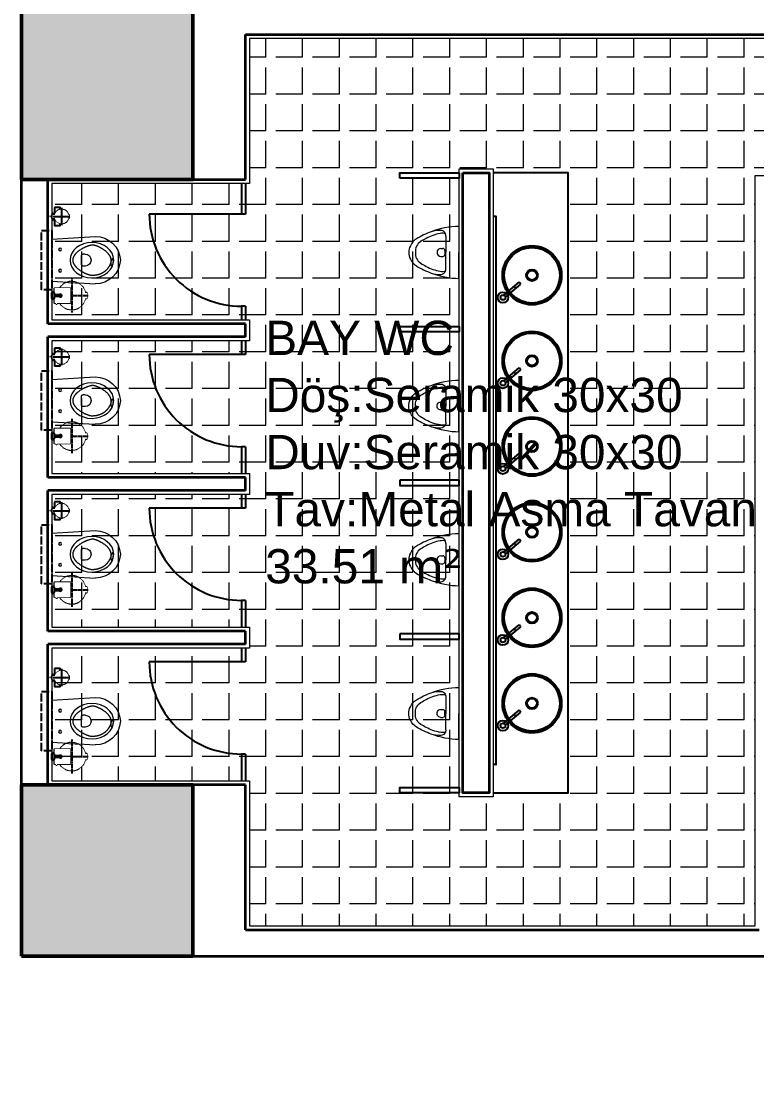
# Model space of a CAD drawing. Header units: millimetres. Extents: x 1443065 to 1517367, y 3763150 to 3779068.
# Drawn here: x 1450282 to 1450841, y 3765741 to 3766557 of the extents above; entities that cross this region are included whole.
import ezdxf

# ---------------------------------------------------------------- set-up
doc = ezdxf.new("R2010")
doc.units = ezdxf.units.MM
doc.set_wipeout_variables(frame=1)
for name, pattern in [('ACAD_ISO02W100', [15, 12, -3]), ('HIDDEN', [9.525, 6.35, -3.175]), ('HIDDEN2', [0.1875, 0.125, -0.0625])]:
    doc.linetypes.add(name, pattern=pattern)
for name, color, linetype in [('1 ahsap dograma', 42, 'Continuous'), ('1 tefriş 2', 8, 'Continuous'), ('1 vitrifiye', 141, 'Continuous'), ('1-Tefriş', 51, 'Continuous'), ('HATCH 1', 253, 'Continuous'), ('HIDDEN', 124, 'HIDDEN'), ('m-DOG_ic', 4, 'Continuous'), ('m-TAR_duvar', 8, 'Continuous'), ('m-TFR_vitrifiye', 1, 'Continuous'), ('SANITARY', 152, 'Continuous'), ('SANITARY 1', 124, 'Continuous')]:
    doc.layers.add(name, color=color, linetype=linetype)
for name, color, linetype, lineweight in [('D-tefris', 252, 'Continuous', 0), ('DUVAR', 2, 'Continuous', 35), ('MAHAL', 52, 'Continuous', 13), ('SIVA', 3, 'Continuous', 9), ('tarama', 254, 'Continuous', 5), ('TASIYICI', 170, 'Continuous', 50), ('TEFRIS', 165, 'Continuous', 15)]:
    doc.layers.add(name, color=color, linetype=linetype, lineweight=lineweight)
doc.styles.get("Standard").update_dxf_attribs({"font": 'arial.ttf'})
pattern_1 = [(45, (-13755.822, -59043.389), (-8.98025612, 8.98025612), []), (45, (-13746.842, -59043.389), (-8.98025612, 8.98025612), [6.35, -3.175])]

# ---------------------------------------------------------------- blocks, each defined once
blk = doc.blocks.new('A$C00621B5F')
at = {"layer": 'HATCH 1'}
for points in [[(57, -100), (-57, -100)], [(57, -100.7), (-57, -100.7)], [(57, -102), (-57, -102)], [(57, -104.1), (-57, -104.1)], [(57, -106.7), (-57, -106.7)], [(57, -109.9), (-57, -109.9)], [(57, -114.6), (-57, -114.6)], [(57, -122), (-57, -122)]]:
    blk.add_lwpolyline(points, dxfattribs=at)
at = {"layer": 'SANITARY'}
blk.add_lwpolyline([(-20, -20), (-20, 0), (20, 0), (20, -20), (57, -20), (57, -140), (-57, -140), (-57, -40), (-59, -40, -1), (-59, -32), (-57, -32), (-57, -20)], format="xyb", close=True, dxfattribs=at)
at = {"layer": 'SANITARY 1'}
for points in [[(-20, -20), (-20, -20), (-20, 0), (20, 0), (20, -20), (0, -20)], [(-59, -32), (-57, -32)], [(-59, -40), (-57, -40)], [(-57, -32), (-19.2, -32)], [(-18.6, -40), (-57, -40)], [(-2.3, -52.7), (0, -20), (0, -10), (-20, -10), (-20, -20), (-17.7, -52.7)], [(-0.8, -32), (54, -32), (54, -40), (-1.4, -40)]]:
    blk.add_lwpolyline(points, dxfattribs=at)
blk.add_circle((-10, -62.5), 12.5, dxfattribs=at)
blk.add_arc((-59, -36), 4, 90, 270, dxfattribs=at)
blk.add_wipeout([(-57, -20), (-20, -20), (-20, -10), (-20, 0), (20, 0), (20, -20), (57, -20), (57, -140), (-57, -140), (-57, -40), (-59, -40), (-59.7, -39.9), (-60.4, -39.8), (-61, -39.5), (-61.5, -39.1), (-61.8, -38.8), (-62.2, -38.3), (-62.5, -38), (-62.8, -37.3), (-62.9, -36.7), (-63, -36), (-62.9, -35.2), (-62.7, -34.6), (-62.5, -34), (-62.1, -33.5), (-61.7, -33), (-61.2, -32.7), (-60.7, -32.4), (-60.1, -32.1), (-59.7, -32.1), (-59, -32), (-57, -32)]).dxf.layer = 'SANITARY 1'
blk = doc.blocks.new('A$C34477918')
at = {"layer": 'SANITARY'}
blk.add_lwpolyline([(-48, 25), (0, 25), (0, -25), (-48, -25, -0.804346), (-253.1, -20), (-265, -20), (-265, 20), (-253, 20, -0.804515), (-48, 25)], format="xyb", close=True, dxfattribs=at)
at = {"layer": 'SANITARY 1'}
blk.add_lwpolyline([(-265, 20), (-253, 20, 0.087238), (-253.1, -20), (-265, -20)], format="xyb", close=True, dxfattribs=at)
blk.add_lwpolyline([(-48, 25, 0.784465), (-48.1, 25), (0, 25), (0, -25), (-48.1, -25)], format="xyb", dxfattribs=at)
blk.add_arc((-150, 0), 105, 346.22585, 13.77415, dxfattribs=at)
at = {"color": 124}
for points in [[(-253, 20), (-253.7, 15.7), (-254.2, 11.6), (-254.7, 7.6), (-254.7, 4.1), (-255, 0), (-255, -3), (-254.8, -6.5), (-254.4, -9.6), (-253.8, -14.3), (-253.5, -17.3), (-253.1, -20), (-265, -20), (-265, 20)], [(-48, 25), (-47, 19.3), (-45.8, 12.9), (-45.4, 6.5), (-45, 0), (-45.4, -6.5), (-45.7, -12), (-46.5, -17.5), (-48, -25), (0, -25), (0, 25)]]:
    blk.add_wipeout(points, dxfattribs=at).dxf.layer = 'SANITARY'
at = {"color": 21}
blk.add_wipeout([(-45, 0), (-45.8, 12.9), (-48.2, 25.6), (-52.1, 37.9), (-57.5, 49.7), (-64.3, 60.7), (-72.4, 70.7), (-81.7, 79.7), (-92, 87.5), (-103.2, 94), (-115.1, 99), (-127.5, 102.6), (-140.3, 104.6), (-153.2, 105), (-166.1, 103.8), (-178.7, 101), (-190.9, 96.7), (-202.5, 90.9), (-213.3, 83.8), (-223.1, 75.4), (-231.8, 65.8), (-239.3, 55.3), (-245.4, 43.9), (-250.1, 31.8), (-253.2, 19.3), (-254.8, 6.5), (-254.8, -6.5), (-253.2, -19.3), (-250.1, -31.8), (-245.4, -43.9), (-239.3, -55.3), (-231.8, -65.8), (-223.1, -75.4), (-213.3, -83.8), (-202.5, -90.9), (-190.9, -96.7), (-178.7, -101), (-166.1, -103.8), (-153.2, -105), (-140.3, -104.6), (-127.5, -102.6), (-115.1, -99), (-103.2, -94), (-92, -87.5), (-81.7, -79.7), (-72.4, -70.7), (-64.3, -60.7), (-57.5, -49.7), (-52.1, -37.9), (-48.2, -25.6), (-45.8, -12.9)], dxfattribs=at).dxf.layer = 'SANITARY'
at = {"layer": 'HIDDEN'}
for points in [[(-150, 130), (-150, -130)], [(-24, 0), (-276, 0)]]:
    blk.add_lwpolyline(points, dxfattribs=at)
blk = doc.blocks.new('A$C168D751E')
blk.add_wipeout([(0, 0), (17, 0), (17.6, -0.1), (18.2, -0.2), (18.6, -0.5), (19, -0.8), (19.4, -1.2), (19.6, -1.5), (19.8, -2), (19.9, -2.4), (20, -3), (20, -3.6), (20, -15), (56.3, -15), (57.2, -13.7), (58.8, -12.1), (60.2, -11.2), (62, -10.5), (63.3, -10.1), (65, -10), (66.2, -10.1), (68.2, -10.5), (69.7, -11.2), (71, -12), (72.1, -13), (73.1, -14.1), (73.8, -15.2), (74.3, -16.2), (74.7, -17.4), (75, -19), (75, -20.9), (74.7, -22.6), (74, -24.5), (72.9, -26.1), (71.8, -27.3), (70.6, -28.3), (69.4, -29), (68, -29.6), (66.6, -29.9), (65, -30), (63.5, -29.9), (62.2, -29.6), (60.9, -29.1), (59.6, -28.4), (58.8, -27.8), (57.9, -27.1), (57.3, -26.4), (56.8, -25.7), (56.3, -25), (20, -25), (20, -37), (19.7, -38.3), (19.1, -39.1), (18.3, -39.7), (17.7, -39.9), (17, -40), (0, -40)]).dxf.layer = 'SANITARY 1'
at = {"layer": 'SANITARY'}
blk.add_lwpolyline([(0, 0), (0, -40), (17, -40, 0.391502), (20, -37), (20, -25), (56.3, -25, 3.732498), (56.3, -15), (20, -15), (20, -3.6, 0.457252), (17, 0)], format="xyb", close=True, dxfattribs=at)
at = {"layer": 'SANITARY 1'}
blk.add_lwpolyline([(17, 0), (0, 0), (0, -40), (17, -40, 0.414214), (20, -37), (20, -3, 0.414214)], format="xyb", close=True, dxfattribs=at)
for points in [[(20, -15), (56.3, -15)], [(20, -25), (56.3, -25)]]:
    blk.add_lwpolyline(points, dxfattribs=at)
blk.add_circle((65, -20), 5, dxfattribs=at)
blk.add_arc((65, -20), 10, 209.99657, 150.00343, dxfattribs=at)
blk = doc.blocks.new('wc k')
at = {"layer": '1-Tefriş', "linetype": 'HIDDEN2', "ltscale": 0.5}
blk.add_line((431501.05, 73803.41, 1380.72), (431492.05, 73803.41, 1380.72), dxfattribs=at)
at = {"layer": '1-Tefriş'}
for points, elevation in [([(431496.05, 73810.21), (431496.05, 73804.61)], 1380.72), ([(431496.05, 73802.21), (431496.05, 73796.61), (431500.25, 73796.61), (431500.25, 73810.21), (431496.05, 73810.21)], 1380.72), ([(431494.05, 73800.91), (431495.05, 73800.91), (431495.05, 73805.71), (431494.05, 73805.71)], 0), ([(431495.05, 73802.21), (431497.05, 73802.21), (431497.05, 73804.61), (431495.05, 73804.61)], 0)]:
    blk.add_lwpolyline(points, dxfattribs=dict(at, elevation=elevation))
blk = doc.blocks.new('klozet2')
at = {"layer": '1 vitrifiye', "color": 4, "linetype": 'Continuous', "lineweight": 0}
for p, q in [((0, 16), (-33, 18)), ((0, 0), (0, 16)), ((-25.28, 4.5), (-23.56, 4.5)), ((-22.56, -3.5), (-22.56, 3.5)), ((-25.28, -4.5), (-23.56, -4.5))]:
    blk.add_line(p, q, dxfattribs=at)
for centre in [(-6.2, 8), (-6.2, -8)]:
    blk.add_circle(centre, 1.07, dxfattribs=at)
for centre, radius, start, end in [((-33.14, -0.88), 18.88, 89.56564, 177.33804), ((-25.28, 0), 4.5, 90, 180), ((-25.28, 0), 4.5, 180, 270), ((-23.56, 3.5), 1, 0, 90), ((-33.14, 0.88), 18.88, 182.66196, 270.43436), ((-23.56, -3.5), 1, 270, 0)]:
    blk.add_arc(centre, radius, start, end, dxfattribs=at)
at = {"layer": '1-Tefriş', "xscale": -1}
blk.add_blockref('wc k', (431493.99, -73770.29, -1380.72), dxfattribs=at)
at = {"layer": 'SANITARY', "color": 65, "xscale": 0.1, "yscale": 0.1, "zscale": 0.1, "rotation": 359.9999658251877}
blk.add_blockref('A$C34477918', (-0.06, -26.93), dxfattribs=at)
at = {"layer": '1 vitrifiye', "color": 4, "linetype": 'Continuous', "lineweight": 0}
blk.add_line((0, 0), (0, -16), dxfattribs=at)
blk.add_ellipse((-30.43, 0), major_axis=(-16.57, 0.06), ratio=0.812391, dxfattribs=at)
at = {"layer": 'TEFRIS', "color": 4, "linetype": 'Continuous'}
blk.add_lwpolyline([(-45, 0), (-45, 0.14), (-44.99, 0.29), (-44.98, 0.43), (-44.97, 0.57), (-44.95, 0.71), (-44.93, 0.86), (-44.91, 1), (-44.88, 1.14), (-44.85, 1.28), (-44.81, 1.42), (-44.78, 1.56), (-44.73, 1.7), (-44.69, 1.83), (-44.64, 1.97), (-44.59, 2.11), (-44.54, 2.25), (-44.48, 2.38), (-44.42, 2.52), (-44.36, 2.65), (-44.29, 2.79), (-44.22, 2.92), (-44.15, 3.06), (-44.07, 3.19), (-44, 3.32), (-43.92, 3.45), (-43.83, 3.59), (-43.75, 3.72), (-43.66, 3.85), (-43.57, 3.98), (-43.48, 4.1), (-43.38, 4.23), (-43.29, 4.36), (-43.19, 4.48), (-43.09, 4.61), (-42.98, 4.74), (-42.88, 4.86), (-42.77, 4.98), (-42.66, 5.11), (-42.43, 5.35), (-42.2, 5.59), (-41.96, 5.82), (-41.71, 6.06), (-41.46, 6.29), (-41.2, 6.51), (-40.94, 6.73), (-40.67, 6.95), (-40.4, 7.16), (-40.12, 7.37), (-39.84, 7.58), (-39.56, 7.78), (-39.27, 7.98), (-38.99, 8.17), (-38.69, 8.36), (-38.4, 8.54), (-38.11, 8.72), (-37.81, 8.9), (-37.52, 9.07), (-37.23, 9.23), (-36.93, 9.39), (-36.64, 9.54), (-36.35, 9.69), (-36.06, 9.84), (-35.77, 9.98), (-35.48, 10.11), (-35.2, 10.24), (-34.92, 10.36), (-34.65, 10.47), (-34.38, 10.58), (-34.11, 10.69), (-33.85, 10.78), (-33.59, 10.87), (-33.34, 10.96), (-33.1, 11.04), (-32.86, 11.11), (-32.63, 11.17), (-32.41, 11.23), (-32.2, 11.29), (-31.99, 11.33), (-31.79, 11.37), (-31.61, 11.4), (-31.43, 11.42), (-31.26, 11.44), (-31.1, 11.45), (-30.94, 11.45), (-30.77, 11.45), (-30.59, 11.43), (-30.39, 11.41), (-30.19, 11.38), (-29.97, 11.35), (-29.75, 11.31), (-29.51, 11.26), (-29.27, 11.2), (-29.01, 11.14), (-28.75, 11.07), (-28.48, 11), (-28.21, 10.91), (-27.93, 10.82), (-27.64, 10.73), (-27.34, 10.63), (-27.05, 10.52), (-26.74, 10.41), (-26.43, 10.29), (-26.12, 10.16), (-25.81, 10.03), (-25.49, 9.89), (-25.17, 9.75), (-24.85, 9.6), (-24.52, 9.44), (-24.2, 9.28), (-23.87, 9.12), (-23.55, 8.95), (-23.22, 8.77), (-22.9, 8.59), (-22.58, 8.41), (-22.26, 8.21), (-21.94, 8.02), (-21.63, 7.82), (-21.31, 7.61), (-21.01, 7.4), (-20.7, 7.19), (-20.4, 6.97), (-20.11, 6.75), (-19.82, 6.52), (-19.54, 6.29), (-19.27, 6.05), (-19, 5.81), (-18.87, 5.69), (-18.74, 5.57), (-18.61, 5.45), (-18.49, 5.32), (-18.36, 5.2), (-18.24, 5.07), (-18.12, 4.94), (-18.01, 4.81), (-17.89, 4.69), (-17.78, 4.56), (-17.67, 4.43), (-17.57, 4.29), (-17.46, 4.16), (-17.36, 4.03), (-17.26, 3.89), (-17.17, 3.76), (-17.08, 3.62), (-16.99, 3.49), (-16.9, 3.35), (-16.82, 3.21), (-16.74, 3.07), (-16.66, 2.93), (-16.58, 2.79), (-16.51, 2.65), (-16.45, 2.51), (-16.38, 2.37), (-16.32, 2.23), (-16.26, 2.08), (-16.21, 1.94), (-16.16, 1.79), (-16.11, 1.65), (-16.07, 1.5), (-16.03, 1.35), (-15.99, 1.2), (-15.96, 1.06), (-15.94, 0.91), (-15.91, 0.76), (-15.89, 0.61), (-15.88, 0.46), (-15.87, 0.3), (-15.86, 0.15), (-15.86, 0), (-15.86, -0.15), (-15.87, -0.3), (-15.88, -0.44), (-15.89, -0.59), (-15.91, -0.73), (-15.93, -0.88), (-15.96, -1.02), (-15.99, -1.17), (-16.02, -1.31), (-16.06, -1.46), (-16.1, -1.6), (-16.14, -1.74), (-16.19, -1.88), (-16.24, -2.02), (-16.29, -2.17), (-16.35, -2.31), (-16.41, -2.44), (-16.47, -2.58), (-16.54, -2.72), (-16.61, -2.86), (-16.68, -3), (-16.76, -3.13), (-16.83, -3.27), (-16.92, -3.4), (-17, -3.54), (-17.09, -3.67), (-17.18, -3.8), (-17.27, -3.93), (-17.36, -4.07), (-17.46, -4.2), (-17.56, -4.33), (-17.66, -4.45), (-17.77, -4.58), (-17.88, -4.71), (-17.98, -4.84), (-18.1, -4.96), (-18.21, -5.09), (-18.32, -5.21), (-18.44, -5.33), (-18.56, -5.46), (-18.81, -5.7), (-19.06, -5.94), (-19.32, -6.17), (-19.58, -6.4), (-19.86, -6.63), (-20.13, -6.85), (-20.41, -7.07), (-20.7, -7.28), (-20.99, -7.49), (-21.29, -7.7), (-21.58, -7.9), (-21.88, -8.1), (-22.19, -8.29), (-22.49, -8.48), (-22.8, -8.66), (-23.11, -8.84), (-23.42, -9.01), (-23.73, -9.18), (-24.03, -9.34), (-24.34, -9.5), (-24.65, -9.65), (-24.96, -9.8), (-25.26, -9.94), (-25.56, -10.07), (-25.86, -10.2), (-26.16, -10.33), (-26.45, -10.45), (-26.74, -10.56), (-27.02, -10.66), (-27.3, -10.76), (-27.57, -10.86), (-27.84, -10.94), (-28.1, -11.03), (-28.35, -11.1), (-28.6, -11.17), (-28.84, -11.23), (-29.07, -11.28), (-29.29, -11.33), (-29.51, -11.37), (-29.71, -11.4), (-29.91, -11.43), (-30.09, -11.45), (-30.27, -11.46), (-30.43, -11.46), (-30.65, -11.46), (-30.88, -11.46), (-31.12, -11.45), (-31.36, -11.44), (-31.59, -11.43), (-31.83, -11.41), (-32.06, -11.39), (-32.29, -11.37), (-32.51, -11.35), (-32.73, -11.33), (-32.96, -11.3), (-33.17, -11.27), (-33.39, -11.24), (-33.6, -11.2), (-33.81, -11.17), (-34.02, -11.13), (-34.23, -11.09), (-34.43, -11.04), (-34.63, -11), (-34.83, -10.95), (-35.02, -10.9), (-35.22, -10.85), (-35.41, -10.8), (-35.59, -10.75), (-35.78, -10.69), (-35.96, -10.63), (-36.15, -10.57), (-36.32, -10.51), (-36.5, -10.45), (-36.67, -10.38), (-36.85, -10.32), (-37.02, -10.25), (-37.18, -10.18), (-37.35, -10.11), (-37.51, -10.04), (-37.67, -9.96), (-37.83, -9.89), (-37.99, -9.81), (-38.14, -9.74), (-38.29, -9.66), (-38.44, -9.58), (-38.59, -9.5), (-38.88, -9.33), (-39.16, -9.16), (-39.43, -8.99), (-39.69, -8.82), (-39.94, -8.64), (-40.19, -8.46), (-40.43, -8.27), (-40.66, -8.09), (-40.88, -7.9), (-41.1, -7.71), (-41.31, -7.52), (-41.51, -7.33), (-41.7, -7.14), (-41.88, -6.95), (-42.06, -6.76), (-42.23, -6.57), (-42.4, -6.38), (-42.55, -6.19), (-42.7, -6), (-42.85, -5.82), (-42.98, -5.64), (-43.12, -5.46), (-43.24, -5.28), (-43.36, -5.1), (-43.47, -4.93), (-43.58, -4.77), (-43.68, -4.6), (-43.77, -4.45), (-43.86, -4.29), (-43.94, -4.14), (-44.02, -4), (-44.09, -3.86), (-44.22, -3.61), (-44.32, -3.38), (-44.41, -3.18), (-44.48, -3.01), (-44.53, -2.87), (-44.56, -2.78), (-44.76, -2.17), (-44.95, -1.61), (-45.12, -1.11), (-45.29, -0.65), (-45.44, -0.25), (-45.58, 0.1), (-45.65, 0.26), (-45.71, 0.41), (-45.78, 0.54), (-45.84, 0.67), (-45.89, 0.78), (-45.95, 0.89), (-46, 0.98), (-46.05, 1.06), (-46.1, 1.14), (-46.14, 1.2), (-46.19, 1.26), (-46.23, 1.3), (-46.26, 1.34), (-46.3, 1.37), (-46.33, 1.39), (-46.37, 1.4), (-46.4, 1.41), (-46.42, 1.4), (-46.45, 1.39), (-46.47, 1.37), (-46.5, 1.35), (-46.52, 1.32), (-46.54, 1.28), (-46.55, 1.23), (-46.57, 1.18), (-46.58, 1.12), (-46.59, 1.06), (-46.6, 0.99), (-46.61, 0.92), (-46.62, 0.84), (-46.62, 0.66), (-46.63, 0.47), (-46.62, 0.27), (-46.61, 0.05), (-46.6, -0.18), (-46.58, -0.42), (-46.56, -0.67), (-46.53, -0.93), (-46.5, -1.19), (-46.46, -1.46), (-46.42, -1.72), (-46.38, -1.99), (-46.33, -2.25), (-46.28, -2.51), (-46.23, -2.76), (-46.18, -3), (-46.13, -3.24), (-46.07, -3.46), (-46.01, -3.67), (-45.96, -3.86), (-45.9, -4.04), (-45.84, -4.2), (-45.81, -4.27), (-45.78, -4.34), (-45.75, -4.4), (-45.72, -4.45), (-45.69, -4.5), (-45.66, -4.55), (-45.63, -4.58), (-45.6, -4.61), (-45.57, -4.63), (-45.55, -4.65), (-45.52, -4.66), (-45.49, -4.66), (-45.46, -4.65), (-45.44, -4.63), (-45.41, -4.61), (-45.38, -4.58), (-45.36, -4.54), (-45.33, -4.49), (-45.31, -4.43), (-45.29, -4.36), (-45.26, -4.28), (-45.24, -4.19), (-45.22, -4.09), (-45.2, -3.98), (-45.18, -3.87), (-45.16, -3.74), (-45.14, -3.59), (-45.13, -3.44), (-45.11, -3.28), (-45.09, -3.1), (-45.07, -2.71), (-45.04, -2.28), (-45.02, -1.79), (-45.01, -1.25), (-45, -0.65), (-45, 0)], close=True, dxfattribs=at)
at = {"layer": 'SANITARY', "color": 65}
for name, p, xscale, yscale, zscale, rotation in [('A$C34477918', (0.14, 33.12, -1380.72), 0.05, 0.05, 0.05, 359.9999658251877), ('A$C00621B5F', (0, -26.93), -0.1, 0.1, 0.1, 269.9999658251876)]:
    blk.add_blockref(name, p, dxfattribs=dict(at, xscale=xscale, yscale=yscale, zscale=zscale, rotation=rotation))
at = {"layer": '1 vitrifiye', "color": 4, "linetype": 'Continuous', "lineweight": 0}
blk.add_line((0, -16), (-33, -18), dxfattribs=at)
at = {"layer": 'SANITARY', "color": 124, "xscale": -0.1, "yscale": 0.1, "zscale": 0.1}
blk.add_blockref('A$C168D751E', (0, -24.93), dxfattribs=at)
at = {"layer": '1 vitrifiye', "color": 4, "linetype": 'ACAD_ISO02W100', "ltscale": 0.5}
blk.add_lwpolyline([(0, -22.5), (8, -22.5), (8, 22.5), (0, 22.5)], close=True, dxfattribs=at)
blk = doc.blocks.new('A$C00DA5D96')
for p, q in [((0, 380.5), (197.5, 380.5)), ((395, 380.5), (197.5, 380.5)), ((74.2, 280.5), (197.5, 280.5)), ((167.8, 243.5), (167.8, 258.5)), ((182.8, 273.5), (212.8, 273.5)), ((320.8, 280.5), (197.5, 280.5)), ((227.8, 243.5), (227.8, 258.5))]:
    blk.add_line(p, q)
for centre, radius, start, end in [((602, 387.4), 602.1, 180.64849, 201.26239), ((-207, 387.4), 602.1, 338.73761, 359.35151), ((69.8, 241.3), 39.4, 83.55562, 176.58457), ((132.3, 253.4), 79.8, 162.66371, 191.57801), ((182.8, 258.5), 15, 90, 180), ((212.8, 258.5), 15, 0, 90), ((325.2, 241.3), 39.4, 3.41543, 96.44438), ((262.7, 253.4), 79.8, 348.42199, 17.33629), ((213.1, 231.3), 183.1, 176.15009, 199.90164), ((593.4, 365.6), 586.4, 199.58482, 211.65907), ((393.7, 296.4), 344.7, 189.85596, 208.65244), ((197.8, 243.5), 30, 180, 0), ((-198.4, 365.6), 586.4, 328.34093, 340.41518), ((1.3, 296.4), 344.7, 331.34756, 350.14404), ((181.9, 231.3), 183.1, 340.09836, 3.84991), ((669.8, 428.6), 650.6, 207.21219, 211.42144), ((190.1, 140.5), 91.1, 214.02746, 274.63036), ((204.9, 140.5), 91.1, 265.36964, 325.97254), ((-274.8, 428.6), 650.6, 328.57856, 332.78781), ((196.2, 120.6), 119.7, 211.63311, 245.81359), ((197.5, 103.6), 105.1, 241.37893, 298.62107), ((198.8, 120.6), 119.7, 294.18641, 328.36689)]:
    blk.add_arc(centre, radius, start, end)
blk = doc.blocks.new('pisuar')
at = {"layer": 'D-tefris', "xscale": 0.1, "yscale": 0.1, "zscale": 0.1, "rotation": 180}
blk.add_blockref('A$C00DA5D96', (9192.04, -27004.59), dxfattribs=at)

msp = doc.modelspace()

# ---------------------------------------------------------------- hatches: boundary and pattern name
at = {"layer": 'm-TAR_duvar'}
h = msp.add_hatch(dxfattribs=at)
h.set_pattern_fill('ANSI33', color=256, scale=2)
h.set_pattern_definition(pattern_1)
h.paths.add_polyline_path([(1446137.73, 3766436.58), (1446297.73, 3766436.58), (1446297.73, 3766536.58), (1446137.73, 3766536.58)])
h.paths.add_polyline_path([(1448577.73, 3766436.58), (1448737.73, 3766436.58), (1448737.73, 3766536.58), (1448577.73, 3766536.58)])
h.paths.add_polyline_path([(1450282.41, 3766436.58), (1450412.41, 3766436.58), (1450412.41, 3766566.58), (1450282.41, 3766566.58)])
h.paths.add_polyline_path([(1450172.41, 3766436.58), (1450272.41, 3766436.58), (1450272.41, 3766536.58), (1450172.41, 3766536.58)])
h.paths.add_polyline_path([(1451182.41, 3766436.58), (1451282.41, 3766436.58), (1451282.41, 3766536.58), (1451182.41, 3766536.58)])
h.paths.add_polyline_path([(1451902.41, 3766436.58), (1452002.41, 3766436.58), (1452002.41, 3766536.58), (1451902.41, 3766536.58)])
h.paths.add_polyline_path([(1452772.41, 3766436.58), (1452902.41, 3766436.58), (1452902.41, 3766566.58), (1452772.41, 3766566.58)])
h.paths.add_polyline_path([(1453675.3, 3766436.58), (1453775.3, 3766436.58), (1453775.3, 3766536.58), (1453675.3, 3766536.58)])
h = msp.add_hatch(dxfattribs=at)
h.set_pattern_fill('ANSI33', color=256, scale=2)
h.set_pattern_definition(pattern_1)
h.paths.add_polyline_path([(1446137.73, 3765847.08), (1446297.73, 3765847.08), (1446297.73, 3765947.08), (1446137.73, 3765947.08)])
h.paths.add_polyline_path([(1448577.73, 3765847.08), (1448737.73, 3765847.08), (1448737.73, 3765947.08), (1448577.73, 3765947.08)])
h.paths.add_polyline_path([(1449484.07, 3765847.08), (1449584.07, 3765847.08), (1449584.07, 3765947.08), (1449484.07, 3765947.08)])
h.paths.add_polyline_path([(1450282.41, 3765847.08), (1450412.41, 3765847.08), (1450412.41, 3765977.08), (1450282.41, 3765977.08)])
h.paths.add_polyline_path([(1450172.24, 3765847.08), (1450272.24, 3765847.08), (1450272.24, 3765947.08), (1450172.24, 3765947.08)])
h.paths.add_polyline_path([(1451152.41, 3765847.08), (1451282.41, 3765847.08), (1451282.41, 3765977.08), (1451152.41, 3765977.08)])
h.paths.add_polyline_path([(1451872.41, 3765847.08), (1452002.41, 3765847.08), (1452002.41, 3765977.08), (1451872.41, 3765977.08)])
h.paths.add_polyline_path([(1452772.41, 3765847.08), (1452902.41, 3765847.08), (1452902.41, 3765977.08), (1452772.41, 3765977.08)])
h.paths.add_polyline_path([(1453675.3, 3765847.08), (1453775.3, 3765847.08), (1453775.3, 3765947.08), (1453675.3, 3765947.08)])

# ---------------------------------------------------------------- linework, layer by layer
at = {"layer": '1 ahsap dograma'}
for points in [[(1450282.41, 3766431.58), (1450282.41, 3766431.58)], [(1450282.41, 3766429.58), (1450282.41, 3766429.58)]]:
    msp.add_lwpolyline(points, dxfattribs=at)
at = {"layer": '1 tefriş 2'}
for p, q in [((1450282.41, 3766543.58), (1450282.41, 3766543.58)), ((1450637.51, 3765970.94), (1450637.51, 3766441.61))]:
    msp.add_line(p, q, dxfattribs=at)
at = {"layer": '1 vitrifiye', "color": 250, "linetype": 'ByBlock'}
for p, q in [((1450648.52, 3766218.82), (1450660.23, 3766228.65)), ((1450661.52, 3766227.12), (1450660.23, 3766228.65)), ((1450649.8, 3766217.29), (1450661.52, 3766227.12)), ((1450657.69, 3766223.9), (1450656.4, 3766225.44))]:
    msp.add_line(p, q, dxfattribs=at)
for centre, radius in [((1450647.96, 3766347.04), 4), ((1450647.96, 3766347.04), 1.86), ((1450647.96, 3766282.04), 4), ((1450647.96, 3766282.04), 1.86), ((1450647.96, 3766217.04), 4), ((1450647.96, 3766217.04), 1.86)]:
    msp.add_circle(centre, radius, dxfattribs=at)
at = {"layer": 'DUVAR'}
for p, q in [((1450452.41, 3766546.58), (1451012.57, 3766546.58)), ((1450452.41, 3766436.58), (1450452.41, 3766546.58)), ((1450282.41, 3765977.08), (1450282.41, 3766436.58)), ((1450302.41, 3766327.08), (1450302.41, 3766436.58)), ((1450412.41, 3766436.58), (1450452.41, 3766436.58)), ((1450452.41, 3766327.08), (1450302.41, 3766327.08)), ((1450452.41, 3766317.08), (1450452.41, 3766327.08)), ((1450302.41, 3766210.42), (1450302.41, 3766317.08)), ((1450452.41, 3766317.08), (1450302.41, 3766317.08)), ((1450452.41, 3766210.42), (1450302.41, 3766210.42)), ((1450452.41, 3766200.42), (1450452.41, 3766210.42)), ((1450302.41, 3766093.75), (1450302.41, 3766200.42)), ((1450452.41, 3766200.42), (1450302.41, 3766200.42)), ((1450452.41, 3766093.75), (1450302.41, 3766093.75)), ((1450452.41, 3766083.75), (1450452.41, 3766093.75)), ((1450302.41, 3765977.08), (1450302.41, 3766083.75)), ((1450452.41, 3766083.75), (1450302.41, 3766083.75)), ((1450452.41, 3765977.08), (1450412.41, 3765977.08)), ((1450452.41, 3765867.08), (1450452.41, 3765977.08)), ((1450452.41, 3765867.08), (1450842.57, 3765867.08)), ((1450382.24, 3765847.08), (1451182.28, 3765847.08))]:
    msp.add_line(p, q, dxfattribs=at)
msp.add_lwpolyline([(1450617.59, 3766441.61), (1450637.51, 3766441.61), (1450637.51, 3765970.94), (1450617.59, 3765970.94)], close=True, dxfattribs=at)
at = {"layer": 'm-DOG_ic', "ltscale": 5}
for p, q in [((1450449.41, 3766433.58), (1450449.41, 3766410.42)), ((1450452.41, 3766433.58), (1450452.41, 3766410.42)), ((1450449.41, 3766410.42), (1450379.41, 3766410.42)), ((1450452.41, 3766410.42), (1450449.41, 3766410.42)), ((1450452.41, 3766340.42), (1450449.41, 3766340.42)), ((1450449.41, 3766340.42), (1450449.41, 3766330.08)), ((1450452.41, 3766340.42), (1450452.41, 3766330.08)), ((1450449.41, 3766314.08), (1450449.41, 3766303.75)), ((1450452.41, 3766314.08), (1450452.41, 3766303.75)), ((1450449.41, 3766303.75), (1450379.41, 3766303.75)), ((1450452.41, 3766303.75), (1450449.41, 3766303.75)), ((1450452.41, 3766233.75), (1450449.41, 3766233.75)), ((1450449.41, 3766233.75), (1450449.41, 3766213.42)), ((1450452.41, 3766233.75), (1450452.41, 3766213.42)), ((1450449.41, 3766197.42), (1450449.41, 3766187.08)), ((1450452.41, 3766197.42), (1450452.41, 3766187.08)), ((1450449.41, 3766187.08), (1450379.41, 3766187.08)), ((1450452.41, 3766187.08), (1450449.41, 3766187.08)), ((1450449.41, 3766117.08), (1450449.41, 3766096.75)), ((1450452.41, 3766117.08), (1450449.41, 3766117.08)), ((1450452.41, 3766117.08), (1450452.41, 3766096.75)), ((1450449.41, 3766080.75), (1450449.41, 3766070.42)), ((1450452.41, 3766080.75), (1450452.41, 3766070.42)), ((1450449.41, 3766070.42), (1450379.41, 3766070.42)), ((1450452.41, 3766070.42), (1450449.41, 3766070.42)), ((1450449.41, 3766000.42), (1450449.41, 3765980.08)), ((1450452.41, 3766000.42), (1450449.41, 3766000.42)), ((1450452.41, 3766000.42), (1450452.41, 3765980.08))]:
    msp.add_line(p, q, dxfattribs=at)
for centre in [(1450449.41, 3766410.42), (1450449.41, 3766303.75), (1450449.41, 3766187.08), (1450449.41, 3766070.42)]:
    msp.add_arc(centre, 70, 180, 270.00001, dxfattribs=at)
at = {"layer": 'm-TFR_vitrifiye'}
for p, q in [((1450642.51, 3766408.44), (1450640.51, 3766408.44)), ((1450648.52, 3766348.82), (1450660.23, 3766358.65)), ((1450661.52, 3766357.12), (1450660.23, 3766358.65)), ((1450649.8, 3766347.29), (1450661.52, 3766357.12)), ((1450657.69, 3766353.9), (1450656.4, 3766355.44)), ((1450648.52, 3766283.82), (1450660.23, 3766293.65)), ((1450661.52, 3766292.12), (1450660.23, 3766293.65)), ((1450649.8, 3766282.29), (1450661.52, 3766292.12)), ((1450657.69, 3766288.9), (1450656.4, 3766290.44)), ((1450648.52, 3766153.82), (1450660.23, 3766163.65)), ((1450661.52, 3766162.12), (1450660.23, 3766163.65)), ((1450649.8, 3766152.29), (1450661.52, 3766162.12)), ((1450657.69, 3766158.9), (1450656.4, 3766160.44)), ((1450648.52, 3766088.82), (1450660.23, 3766098.65)), ((1450661.52, 3766097.12), (1450660.23, 3766098.65)), ((1450649.8, 3766087.29), (1450661.52, 3766097.12)), ((1450657.69, 3766093.9), (1450656.4, 3766095.44)), ((1450648.52, 3766023.82), (1450660.23, 3766033.65)), ((1450649.8, 3766022.29), (1450661.52, 3766032.12)), ((1450661.52, 3766032.12), (1450660.23, 3766033.65)), ((1450657.69, 3766028.9), (1450656.4, 3766030.44)), ((1450642.51, 3765992.44), (1450640.51, 3765992.44)), ((1450642.51, 3765992.44), (1450640.51, 3765992.44))]:
    msp.add_line(p, q, dxfattribs=at)
for points in [[(1450569.59, 3766437.61), (1450569.59, 3766441.61), (1450614.59, 3766441.61), (1450614.59, 3766437.61)], [(1450642.51, 3765992.44), (1450642.91, 3765992.44), (1450642.91, 3766408.44), (1450642.51, 3766408.44)], [(1450569.59, 3766320.94), (1450569.59, 3766324.94), (1450614.59, 3766324.94), (1450614.59, 3766320.94)], [(1450569.59, 3766208.28), (1450569.59, 3766204.28), (1450614.59, 3766204.28), (1450614.59, 3766208.28)], [(1450569.59, 3766091.61), (1450569.59, 3766087.61), (1450614.59, 3766087.61), (1450614.59, 3766091.61)], [(1450569.59, 3765970.94), (1450569.59, 3765974.94), (1450614.59, 3765974.94), (1450614.59, 3765970.94)]]:
    msp.add_lwpolyline(points, close=True, dxfattribs=at)
msp.add_lwpolyline([(1450640.51, 3765970.94), (1450697.59, 3765970.94), (1450697.59, 3766441.61), (1450640.51, 3766441.61)], dxfattribs=at)
for centre, radius in [((1450670.01, 3766363.91), 22.5), ((1450670.01, 3766363.91), 21.8), ((1450670.01, 3766363.91), 21.1), ((1450670.01, 3766363.91), 4.4), ((1450670.01, 3766363.91), 3.62), ((1450670.01, 3766298.91), 22.5), ((1450670.01, 3766298.91), 21.8), ((1450670.01, 3766298.91), 21.1), ((1450670.01, 3766298.91), 4.4), ((1450670.01, 3766298.91), 3.62), ((1450670.01, 3766233.91), 22.5), ((1450670.01, 3766233.91), 21.8), ((1450670.01, 3766233.91), 21.1), ((1450670.01, 3766233.91), 4.4), ((1450670.01, 3766233.91), 3.62), ((1450670.01, 3766168.91), 22.5), ((1450670.01, 3766168.91), 21.8), ((1450670.01, 3766168.91), 21.1), ((1450670.01, 3766168.91), 4.4), ((1450670.01, 3766168.91), 3.62), ((1450647.96, 3766152.04), 4), ((1450647.96, 3766152.04), 1.86), ((1450670.01, 3766103.91), 22.5), ((1450670.01, 3766103.91), 21.8), ((1450670.01, 3766103.91), 21.1), ((1450670.01, 3766103.91), 4.4), ((1450670.01, 3766103.91), 3.62), ((1450647.96, 3766087.04), 4), ((1450647.96, 3766087.04), 1.86), ((1450670.01, 3766038.91), 22.5), ((1450670.01, 3766038.91), 21.8), ((1450670.01, 3766038.91), 21.1), ((1450670.01, 3766038.91), 4.4), ((1450670.01, 3766038.91), 3.62), ((1450647.96, 3766022.04), 4), ((1450647.96, 3766022.04), 1.86)]:
    msp.add_circle(centre, radius, dxfattribs=at)
at = {"layer": 'SIVA'}
msp.add_lwpolyline([(1450614.59, 3766444.61), (1450640.51, 3766444.61), (1450640.51, 3765967.94), (1450614.59, 3765967.94)], close=True, dxfattribs=at)
at = {"layer": 'TASIYICI'}
for points in [[(1450282.41, 3766436.58), (1450412.41, 3766436.58), (1450412.41, 3766566.58), (1450282.41, 3766566.58)], [(1450282.41, 3765847.08), (1450412.41, 3765847.08), (1450412.41, 3765977.08), (1450282.41, 3765977.08)]]:
    msp.add_lwpolyline(points, close=True, dxfattribs=at)

# ---------------------------------------------------------------- block references
at = {"extrusion": (0, 0, -1), "xscale": -1, "zscale": -1, "rotation": 269.9992601334407}
msp.add_blockref('pisuar', (-1423572.06, 3756975.31), dxfattribs=at)
at = {"layer": 'm-TFR_vitrifiye', "extrusion": (0, 0, -1), "xscale": -1, "zscale": -1, "rotation": 269.9992601334407}
msp.add_blockref('pisuar', (-1423572.06, 3757208.64), dxfattribs=at)
at = {"layer": 'm-TFR_vitrifiye', "extrusion": (0, 0, -1), "zscale": -1, "rotation": 270.0007398665593}
for p in [(-1423572.06, 3775437.25), (-1423572.06, 3775203.91)]:
    msp.add_blockref('pisuar', p, dxfattribs=at)

# ---------------------------------------------------------------- texts
at = {"layer": 'MAHAL', "insert": (1450467.46, 3766129.65), "char_height": 26, "width": 661.2331, "attachment_point": 7}
msp.add_mtext('\\pt220.00004;{\\f@Arial Unicode MS|b0|i0|c162|p34;BAY WC\\P\\ptz;Dö}ş{\\f@Arial Unicode MS|b0|i0|c162|p34;:Seramik 30x30\\PDuv:Seramik 30x30\\PTav:Metal Asma Tavan\\P33.51 \\fVerdana|b0|i0|c162|p34;m²}', dxfattribs=at)

# ---------------------------------------------------------------- next in the draw order: block references
at = {"layer": '1 vitrifiye', "extrusion": (0, 0, -1), "zscale": -1}
for p in [(-1450305.41, 3766375.42), (-1450305.41, 3766268.75), (-1450305.41, 3766152.08), (-1450305.41, 3766025.42)]:
    msp.add_blockref('klozet2', p, dxfattribs=at)

# ---------------------------------------------------------------- next in the draw order: hatches: boundary and pattern name
at = {"layer": 'm-TAR_duvar'}
h = msp.add_hatch(dxfattribs=at)
h.set_pattern_fill('ANSI33', color=256, scale=2)
h.set_pattern_definition([(45, (27620.463, -87954.953), (-8.98025612, 8.98025612), []), (45, (27629.443, -87954.953), (-8.98025612, 8.98025612), [6.35, -3.175])])
h.paths.add_polyline_path([(1454794.44, 3768891.25), (1454777.28, 3769060.22), (1454740.17, 3769224.96), (1454678.91, 3769382.58), (1454596.91, 3769530.2), (1454495.37, 3769665.05), (1454375.86, 3769783.46), (1454239.69, 3769884.92), (1454091.6, 3769966), (1453859.58, 3770075.21), (1453406.13, 3770314.52), (1453184.71, 3770444.62), (1451716.99, 3771328.64), (1451249.47, 3771588.02), (1451035.26, 3771685.46), (1450763.61, 3771809.03), (1450409.17, 3771939.61), (1448897.84, 3772143.01), (1447435.26, 3772002.72), (1445092.32, 3771120.18), (1445146.3, 3764847.08), (1454849.85, 3764847.08)])
h.paths.add_polyline_path([(1445185.96, 3764887.08), (1445132.56, 3771092.6), (1447444.38, 3771963.41), (1448897.07, 3772102.76), (1450399.48, 3771900.56), (1450748.39, 3771772.01), (1451018.7, 3771649.05), (1451231.46, 3771552.27), (1451696.97, 3771294), (1453164.25, 3770410.24), (1453386.65, 3770279.57), (1453841.71, 3770039.41), (1454073.47, 3769930.33), (1454218.03, 3769851.17), (1454349.7, 3769753.07), (1454465.16, 3769638.67), (1454563.29, 3769508.35), (1454642.62, 3769365.55), (1454701.81, 3769213.26), (1454737.73, 3769053.78), (1454754.47, 3768888.95), (1454809.3, 3764887.08)], flags=16)
h.paths.add_polyline_path([(1452002.28, 3765847.08), (1451882.28, 3765847.08), (1451882.28, 3765967.08), (1452002.28, 3765967.08)], flags=0)
h.paths.add_polyline_path([(1452782.41, 3765847.08), (1452782.41, 3765967.08), (1452902.41, 3765967.08), (1452902.41, 3765847.08)], flags=0)
h.paths.add_polyline_path([(1451282.28, 3765847.08), (1451162.28, 3765847.08), (1451162.28, 3765967.08), (1451282.28, 3765967.08)], flags=0)
h.paths.add_polyline_path([(1452002.41, 3766436.58), (1451902.41, 3766436.58), (1451902.41, 3766536.58), (1451902.48, 3766670.96), (1451282.41, 3766670.96), (1451282.41, 3766536.58), (1451282.41, 3766436.58), (1451182.41, 3766436.58), (1451182.41, 3766536.58), (1451227.41, 3766536.58), (1451227.41, 3766715.96), (1451912.48, 3766715.96), (1451912.48, 3766725.96), (1451957.48, 3766725.96), (1451957.48, 3766715.96), (1451957.48, 3766536.58), (1452002.41, 3766536.58)], flags=0)
h.paths.add_polyline_path([(1453715.4, 3765317.08), (1453715.4, 3765377.08), (1453775.4, 3765377.08), (1453775.4, 3765317.08)], flags=0)
h.paths.add_polyline_path([(1452782.41, 3766436.58), (1452782.41, 3766556.58), (1452902.41, 3766556.58), (1452902.41, 3766436.58)], flags=0)
h.paths.add_polyline_path([(1453675.3, 3765847.08), (1453675.3, 3765947.08), (1453775.3, 3765947.08), (1453775.3, 3765847.08)], flags=0)
h.paths.add_polyline_path([(1451957.48, 3766815.96), (1451912.48, 3766815.96), (1451912.48, 3767203.19), (1451227.41, 3767203.19), (1451227.41, 3767446.58), (1451287.41, 3767446.58), (1451287.41, 3767406.58), (1451267.41, 3767406.58), (1451267.41, 3767243.33), (1451917.48, 3767243.33), (1451917.48, 3767406.58), (1451897.48, 3767406.58), (1451897.48, 3767446.58), (1451957.48, 3767446.58), (1451957.48, 3767203.19)], flags=0)
h.paths.add_polyline_path([(1450402.41, 3765847.08), (1450282.41, 3765847.08), (1450282.41, 3765967.08), (1450402.41, 3765967.08)], flags=0)
h.paths.add_polyline_path([(1450272.24, 3765847.08), (1450172.24, 3765847.08), (1450172.24, 3765947.08), (1450272.24, 3765947.08)], flags=0)
h.paths.add_polyline_path([(1454209.8, 3765317.08), (1454209.8, 3765377.08), (1454269.8, 3765377.08), (1454269.8, 3765317.08)], flags=0)
h.paths.add_polyline_path([(1453675.3, 3766436.58), (1453675.3, 3766536.58), (1453775.3, 3766536.58), (1453775.3, 3766436.58)], flags=0)
h.paths.add_polyline_path([(1454209.8, 3765847.08), (1454209.8, 3765907.08), (1454269.8, 3765907.08), (1454269.8, 3765847.08)], flags=0)
h.paths.add_polyline_path([(1450402.41, 3766436.58), (1450282.41, 3766436.58), (1450282.41, 3766556.58), (1450402.41, 3766556.58)], flags=0)
h.paths.add_polyline_path([(1452782.41, 3767196.58), (1452782.41, 3767316.58), (1452902.41, 3767316.58), (1452902.41, 3767196.58)], flags=0)
h.paths.add_polyline_path([(1450272.41, 3766436.58), (1450172.41, 3766436.58), (1450172.41, 3766536.58), (1450272.41, 3766536.58)], flags=0)
h.paths.add_polyline_path([(1449584.07, 3765847.08), (1449484.07, 3765847.08), (1449484.07, 3765947.08), (1449584.07, 3765947.08)], flags=0)
h.paths.add_polyline_path([(1453675.3, 3767196.58), (1453675.3, 3767296.58), (1453775.3, 3767296.58), (1453775.3, 3767196.58)], flags=0)
h.paths.add_polyline_path([(1450402.41, 3767196.58), (1450282.41, 3767196.58), (1450282.41, 3767316.58), (1450402.41, 3767316.58)], flags=0)
h.paths.add_polyline_path([(1450272.41, 3767196.58), (1450172.41, 3767196.58), (1450172.41, 3767296.58), (1450272.41, 3767296.58)], flags=0)
h.paths.add_polyline_path([(1451957.48, 3767847.59), (1451897.48, 3767847.59), (1451897.48, 3767887.59), (1451917.48, 3767887.59), (1451917.48, 3768050.83), (1451267.41, 3768050.83), (1451267.41, 3767887.59), (1451287.41, 3767887.59), (1451287.41, 3767847.59), (1451227.41, 3767847.59), (1451227.41, 3768090.97), (1451912.48, 3768090.97), (1451912.48, 3768477.19), (1451957.48, 3768477.19), (1451957.48, 3768090.97)], flags=0)
h.paths.add_polyline_path([(1449584.07, 3766436.58), (1449484.07, 3766436.58), (1449484.07, 3766536.58), (1449584.07, 3766536.58)], flags=0)
h.paths.add_polyline_path([(1452782.41, 3767976.58), (1452782.41, 3768096.58), (1452902.41, 3768096.58), (1452902.41, 3767976.58)], flags=0)
h.paths.add_polyline_path([(1453675.3, 3767996.58), (1453675.3, 3768096.58), (1453775.3, 3768096.58), (1453775.3, 3767996.58)], flags=0)
h.paths.add_polyline_path([(1448737.73, 3765847.08), (1448577.73, 3765847.08), (1448577.73, 3765947.08), (1448692.73, 3765947.08), (1448692.73, 3766436.58), (1448577.73, 3766436.58), (1448577.73, 3766536.58), (1448737.73, 3766536.58), (1448737.73, 3766436.58), (1448737.73, 3765947.08)], flags=0)
h.paths.add_polyline_path([(1450402.41, 3767976.58), (1450282.41, 3767976.58), (1450282.41, 3768096.58), (1450402.41, 3768096.58)], flags=0)
h.paths.add_polyline_path([(1450272.41, 3767996.58), (1450172.41, 3767996.58), (1450172.41, 3768096.58), (1450272.41, 3768096.58)], flags=0)
h.paths.add_polyline_path([(1451957.48, 3768567.19), (1451912.48, 3768567.19), (1451912.48, 3768577.19), (1451227.41, 3768577.19), (1451227.41, 3768756.58), (1451172.41, 3768756.58), (1451172.41, 3768856.58), (1451282.41, 3768856.58), (1451282.41, 3768756.58), (1451282.41, 3768622.19), (1451902.48, 3768622.19), (1451902.48, 3768756.58), (1451902.41, 3768756.58), (1451902.41, 3768856.58), (1452002.41, 3768856.58), (1452002.41, 3768756.58), (1451957.48, 3768756.58), (1451957.48, 3768577.19)], flags=0)
h.paths.add_polyline_path([(1452002.41, 3768756.58), (1451902.41, 3768756.58), (1451902.41, 3768856.58), (1452002.41, 3768856.58)], flags=0)
h.paths.add_polyline_path([(1452782.41, 3768736.58), (1452782.41, 3768856.58), (1452902.41, 3768856.58), (1452902.41, 3768736.58)], flags=0)
h.paths.add_polyline_path([(1448737.74, 3767196.58), (1448577.74, 3767196.58), (1448577.74, 3767296.58), (1448737.74, 3767296.58)], flags=0)
h.paths.add_polyline_path([(1453675.3, 3768756.58), (1453675.3, 3768856.58), (1453775.3, 3768856.58), (1453775.3, 3768756.58)], flags=0)
h.paths.add_polyline_path([(1450402.41, 3768736.58), (1450282.41, 3768736.58), (1450282.41, 3768856.58), (1450402.41, 3768856.58)], flags=0)
h.paths.add_polyline_path([(1447937.73, 3765847.08), (1447837.73, 3765847.08), (1447837.73, 3765947.08), (1447937.73, 3765947.08)], flags=0)
h.paths.add_polyline_path([(1450272.41, 3768756.58), (1450172.41, 3768756.58), (1450172.41, 3768856.58), (1450272.41, 3768856.58)], flags=0)
h.paths.add_polyline_path([(1453744.51, 3768902.52), (1453693.08, 3768933.43), (1453723.98, 3768984.86), (1453775.41, 3768953.95)], flags=0)
h.paths.add_polyline_path([(1452002.41, 3769327.08), (1451882.41, 3769327.08), (1451882.41, 3769447.08), (1452002.41, 3769447.08)], flags=0)
h.paths.add_polyline_path([(1447937.73, 3766436.58), (1447837.73, 3766436.58), (1447837.73, 3766536.58), (1447937.73, 3766536.58)], flags=0)
h.paths.add_polyline_path([(1451282.41, 3769327.08), (1451162.41, 3769327.08), (1451162.41, 3769447.08), (1451282.41, 3769447.08)], flags=0)
h.paths.add_polyline_path([(1448737.73, 3767996.58), (1448577.73, 3767996.58), (1448577.73, 3768096.58), (1448737.73, 3768096.58)], flags=0)
h.paths.add_polyline_path([(1449584.07, 3768756.58), (1449484.07, 3768756.58), (1449484.07, 3768856.58), (1449584.07, 3768856.58)], flags=0)
h.paths.add_polyline_path([(1450402.41, 3769327.08), (1450282.41, 3769327.08), (1450282.41, 3769447.08), (1450402.41, 3769447.08)], flags=0)
h.paths.add_polyline_path([(1447937.73, 3767196.58), (1447837.73, 3767196.58), (1447837.73, 3767296.58), (1447937.73, 3767296.58)], flags=0)
h.paths.add_polyline_path([(1450272.41, 3769347.08), (1450172.41, 3769347.08), (1450172.41, 3769447.08), (1450272.41, 3769447.08)], flags=0)
h.paths.add_polyline_path([(1448737.73, 3768676.58), (1448637.73, 3768676.58), (1448637.73, 3768856.58), (1448737.73, 3768856.58)], flags=0)
h.paths.add_polyline_path([(1449584.07, 3769347.08), (1449484.07, 3769347.08), (1449484.07, 3769447.08), (1449584.07, 3769447.08)], flags=0)
h.paths.add_polyline_path([(1447037.73, 3765847.08), (1446937.73, 3765847.08), (1446937.73, 3765947.08), (1447037.73, 3765947.08)], flags=0)
h.paths.add_polyline_path([(1447937.73, 3767996.58), (1447837.73, 3767996.58), (1447837.73, 3768096.58), (1447937.73, 3768096.58)], flags=0)
h.paths.add_polyline_path([(1447037.73, 3766436.58), (1446937.73, 3766436.58), (1446937.73, 3766536.58), (1447037.73, 3766536.58)], flags=0)
h.paths.add_polyline_path([(1451282.41, 3770304.32), (1451182.41, 3770304.32), (1451182.41, 3770444.32), (1451212.41, 3770486.32), (1451322.41, 3770421.32)], flags=0)
h.paths.add_polyline_path([(1447037.73, 3767196.58), (1446937.73, 3767196.58), (1446937.73, 3767296.58), (1447037.73, 3767296.58)], flags=0)
h.paths.add_polyline_path([(1448737.73, 3769347.08), (1448637.73, 3769347.08), (1448637.73, 3769447.08), (1448737.73, 3769447.08)], flags=0)
h.paths.add_polyline_path([(1447937.73, 3768756.58), (1447837.73, 3768756.58), (1447837.73, 3768856.58), (1447937.73, 3768856.58)], flags=0)
h.paths.add_polyline_path([(1450382.41, 3770315.63), (1450282.41, 3770315.63), (1450282.41, 3770415.63), (1450382.41, 3770415.63)], flags=0)
h.paths.add_polyline_path([(1450272.41, 3770315.63), (1450172.41, 3770315.63), (1450172.41, 3770415.63), (1450272.41, 3770415.63)], flags=0)
h.paths.add_polyline_path([(1446297.73, 3765847.08), (1446137.73, 3765847.08), (1446137.73, 3765947.08), (1446137.73, 3766436.58), (1446137.73, 3766536.58), (1446137.74, 3767196.58), (1446137.74, 3767296.58), (1446137.73, 3767996.58), (1446137.73, 3768096.58), (1446297.73, 3768096.58), (1446297.73, 3767996.58), (1446167.73, 3767996.58), (1446167.74, 3767296.58), (1446297.74, 3767296.58), (1446297.74, 3767196.58), (1446167.74, 3767196.58), (1446167.74, 3766536.58), (1446297.73, 3766536.58), (1446297.73, 3766436.58), (1446182.73, 3766436.58), (1446182.73, 3765947.08), (1446297.73, 3765947.08)], flags=0)
h.paths.add_polyline_path([(1447037.73, 3767996.58), (1446937.73, 3767996.58), (1446937.73, 3768096.58), (1447037.73, 3768096.58)], flags=0)
h.paths.add_polyline_path([(1449584.07, 3770315.63), (1449484.07, 3770315.63), (1449484.07, 3770415.63), (1449584.07, 3770415.63)], flags=0)
h.paths.add_polyline_path([(1447937.73, 3769347.08), (1447837.73, 3769347.08), (1447837.73, 3769447.08), (1447937.73, 3769447.08)], flags=0)
h.paths.add_polyline_path([(1450382.41, 3770936.73), (1450282.41, 3770936.73), (1450282.41, 3771036.73), (1450382.41, 3771036.73)], flags=0)
h.paths.add_polyline_path([(1450272.41, 3770936.73), (1450172.41, 3770936.73), (1450172.41, 3771036.73), (1450272.41, 3771036.73)], flags=0)
h.paths.add_polyline_path([(1447037.73, 3768756.58), (1446937.73, 3768756.58), (1446937.73, 3768811.58), (1446237.73, 3768811.58), (1446237.73, 3768676.58), (1446137.73, 3768676.58), (1446137.73, 3768856.58), (1446237.73, 3768856.58), (1446937.73, 3768856.58), (1447037.73, 3768856.58)], flags=0)
h.paths.add_polyline_path([(1448737.73, 3770315.63), (1448637.73, 3770315.63), (1448637.73, 3770415.63), (1448737.73, 3770415.63)], flags=0)
h.paths.add_polyline_path([(1449584.07, 3770936.73), (1449484.07, 3770936.73), (1449484.07, 3771036.73), (1449584.07, 3771036.73)], flags=0)
h.paths.add_polyline_path([(1447037.73, 3769347.08), (1446937.73, 3769347.08), (1446937.73, 3769447.08), (1447037.73, 3769447.08)], flags=0)
h.paths.add_polyline_path([(1447937.73, 3770315.63), (1447837.73, 3770315.63), (1447837.73, 3770415.63), (1447937.73, 3770415.63)], flags=0)
h.paths.add_polyline_path([(1448737.73, 3770936.73), (1448637.73, 3770936.73), (1448637.73, 3771036.73), (1448737.73, 3771036.73)], flags=0)
h.paths.add_polyline_path([(1447937.73, 3770936.73), (1447837.73, 3770936.73), (1447837.73, 3770994.84), (1447050.81, 3770749.36), (1446602.71, 3770578.53), (1446587.72, 3770615.63), (1447037.72, 3770787.18), (1447837.73, 3771036.74), (1447837.73, 3771036.73), (1447937.73, 3771036.73)], flags=0)
h.paths.add_polyline_path([(1446237.73, 3769347.08), (1446137.73, 3769347.08), (1446137.73, 3769447.08), (1446237.73, 3769447.08)], flags=0)
h.paths.add_polyline_path([(1447037.73, 3770315.63), (1446937.73, 3770315.63), (1446937.73, 3770415.63), (1447037.73, 3770415.63)], flags=0)
h.paths.add_polyline_path([(1448660.01, 3771597.82), (1447860.1, 3771521.18), (1447552.68, 3771491.72), (1447491.35, 3771468.18), (1447044.88, 3771300), (1446969.92, 3771271.77), (1446669.55, 3771158.63), (1446594.78, 3771130.46), (1446580.68, 3771167.89), (1446655.55, 3771196.09), (1446955.91, 3771309.24), (1447030.68, 3771337.4), (1447477.02, 3771505.52), (1447543.43, 3771531.02), (1447856.29, 3771561), (1448656.29, 3771637.64), (1448735.81, 3771645.27), (1448739.63, 3771605.46)], flags=0)
h.paths.add_polyline_path([(1446237.73, 3770315.63), (1446137.73, 3770315.63), (1446137.73, 3770415.63), (1446237.73, 3770415.63)], flags=0)
h.paths.add_polyline_path([(1445658.49, 3770330.63), (1445618.49, 3770330.63), (1445618.49, 3770415.63), (1445658.49, 3770415.63)], flags=0)
h.paths.add_polyline_path([(1446219.64, 3770989.15), (1446144.77, 3770960.95), (1446130.67, 3770998.39), (1446205.54, 3771026.59)], flags=0)
h.paths.add_polyline_path([(1445657.98, 3770633.33), (1445617.98, 3770633.33), (1445617.98, 3770676.33), (1445622.15, 3770718.96), (1445637.3, 3770759.27), (1445660.29, 3770795.68), (1445690.16, 3770826.69), (1445725.69, 3770851.02), (1445765.4, 3770867.66), (1445807.98, 3770875.83), (1445820.98, 3770837.33), (1445785.48, 3770830.15), (1445752.15, 3770815.88), (1445722.26, 3770795.37), (1445696.95, 3770769.42), (1445677.21, 3770739.01), (1445663.79, 3770705.34), (1445658.98, 3770670.83)], flags=0)
at = {"layer": 'tarama'}
h = msp.add_hatch(dxfattribs=at)
h.set_pattern_fill('ANGLE', color=256, scale=4, angle=90, style=0)
h.set_pattern_definition([(90, (-13755.783, -59043.39), (-27.94, 2e-15), [20.32, -7.62]), (180, (-13755.783, -59043.39), (-3e-15, -27.94), [20.32, -7.62])])
h.paths.add_polyline_path([(1450614.63, 3766444.61), (1450697.63, 3766444.61), (1450697.63, 3765967.94), (1450614.63, 3765967.94)], flags=16)
h.paths.add_polyline_path([(1450602.45, 3767196.58), (1450712.63, 3767196.58), (1450712.63, 3766667.12), (1450602.45, 3766667.12)], flags=16)
h.paths.add_polyline_path([(1451030.59, 3767200.19), (1451030.59, 3767073.58), (1451009.61, 3767073.58), (1451009.61, 3767308.58), (1450455.45, 3767308.58), (1450455.45, 3767193.58), (1450305.45, 3767193.58), (1450305.45, 3767102.91), (1450455.45, 3767102.91), (1450455.45, 3767086.91), (1450305.45, 3767086.91), (1450305.45, 3766996.24), (1450455.45, 3766996.24), (1450455.45, 3766980.24), (1450305.45, 3766980.24), (1450305.45, 3766889.58), (1450455.45, 3766889.58), (1450455.45, 3766873.58), (1450305.45, 3766873.58), (1450305.45, 3766782.91), (1450455.45, 3766782.91), (1450455.45, 3766766.91), (1450305.45, 3766766.91), (1450305.45, 3766676.24), (1450455.45, 3766676.23), (1450455.45, 3766660.24), (1450305.45, 3766660.24), (1450305.45, 3766569.58), (1450839.61, 3766569.58), (1450839.61, 3767199.58), (1450855.61, 3767199.58), (1450855.61, 3766929.58), (1451030.59, 3766929.58), (1451030.59, 3766333.58), (1451009.61, 3766333.58), (1451009.61, 3766543.58), (1450455.45, 3766543.58), (1450455.45, 3766433.58), (1450305.45, 3766433.58), (1450305.45, 3766330.08), (1450455.45, 3766330.08), (1450455.45, 3766314.08), (1450305.45, 3766314.08), (1450305.45, 3766213.42), (1450455.45, 3766213.42), (1450455.45, 3766197.42), (1450305.45, 3766197.42), (1450305.45, 3766096.75), (1450455.45, 3766096.75), (1450455.45, 3766080.75), (1450305.45, 3766080.75), (1450305.45, 3765980.08), (1450455.45, 3765980.08), (1450455.45, 3765870.08), (1450839.61, 3765870.08), (1450839.61, 3766439.58), (1450855.61, 3766439.58), (1450855.61, 3766189.58), (1451269.45, 3766189.58), (1451269.45, 3766433.58), (1451179.45, 3766433.58), (1451179.45, 3766539.58), (1451224.45, 3766539.58), (1451224.45, 3767200.19)])

# ---------------------------------------------------------------- next in the draw order: linework, layer by layer
at = {"layer": 'SIVA'}
msp.add_lwpolyline([(1451009.57, 3766543.58), (1450455.41, 3766543.58), (1450455.41, 3766433.58), (1450305.41, 3766433.58), (1450305.41, 3766330.08), (1450455.41, 3766330.08), (1450455.41, 3766314.08), (1450305.41, 3766314.08), (1450305.41, 3766213.42), (1450455.41, 3766213.42), (1450455.41, 3766197.42), (1450305.41, 3766197.42), (1450305.41, 3766096.75), (1450455.41, 3766096.75), (1450455.41, 3766080.75), (1450305.41, 3766080.75), (1450305.41, 3765980.08), (1450455.41, 3765980.08), (1450455.41, 3765870.08), (1450839.57, 3765870.08), (1450839.57, 3766439.58), (1450855.57, 3766439.58)], dxfattribs=at)

doc.saveas('drawing.dxf')
